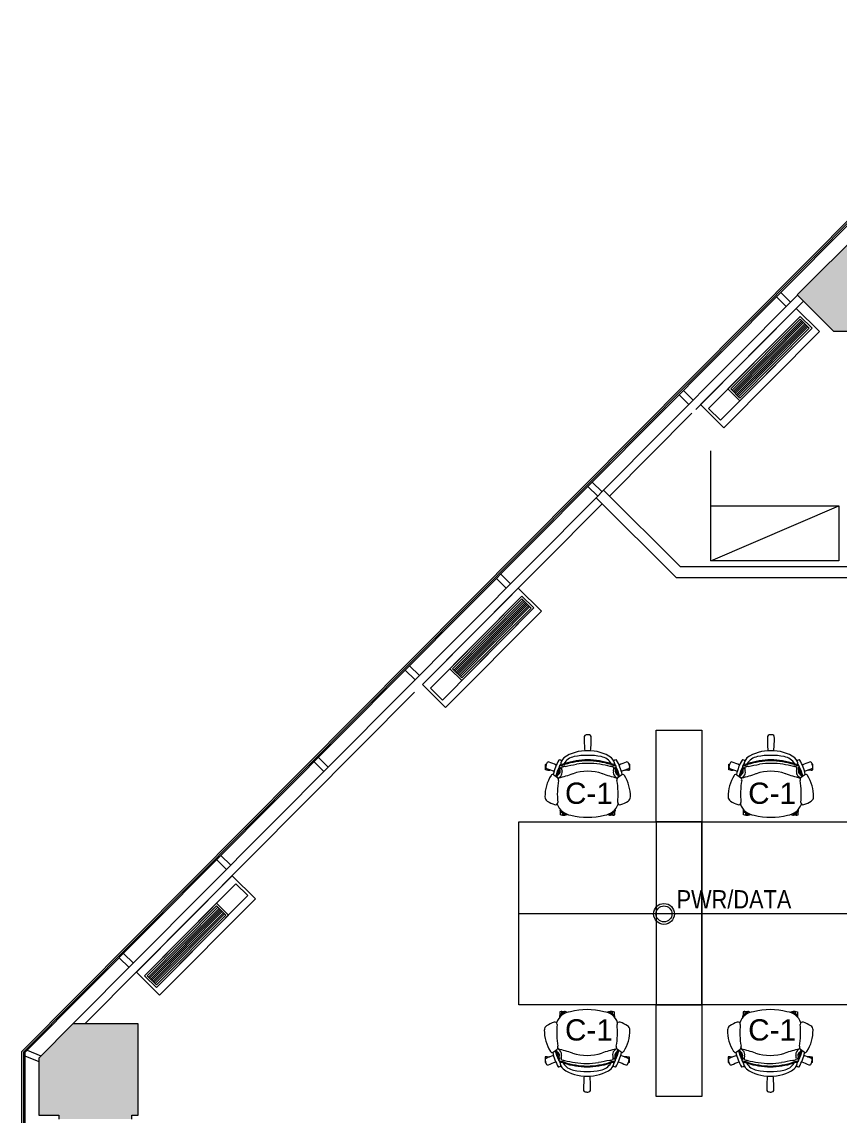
# Model space of a CAD drawing. Header units: inches. Extents: x 1 to 3921, y -2183 to 193.
# Drawn here: x 1079.4 to 1347.1, y -1178.5 to -820.3 of the extents above; entities that cross this region are included whole.
import ezdxf

# ---------------------------------------------------------------- set-up
doc = ezdxf.new("R2010")
doc.units = ezdxf.units.IN
doc.header["$MEASUREMENT"] = 0
for name, color, linetype, lineweight in [('8260 Willow Oaks_dwg _2_', 8, 'Continuous', 9), ('A-ANNO-NOTE', 131, 'Continuous', 20), ('A-COLS', 52, 'Continuous', 13), ('A-FURN-NEW', 7, 'Continuous', 9), ('A-FURN-TAGS', 7, 'Continuous', 9), ('AFUFU-2D-CH', 7, 'Continuous', 9), ('Cougaar_Furn Plan_V01_1_dwg', 8, 'Continuous', 9), ('E-ELEC-FIXT-IDEN', 2, 'Continuous', 9), ('I-WALL', 2, 'Continuous', 9), ('LEVEL 07 BB', 7, 'Continuous', 9)]:
    doc.layers.add(name, color=color, linetype=linetype, lineweight=lineweight)
doc.styles.add('Arial', font='arial.ttf', dxfattribs={"height": 6.966241})
doc.styles.add('Arial_9', font='arial.ttf', dxfattribs={"width": 0.85, "height": 6})

# ---------------------------------------------------------------- blocks, each defined once
blk = doc.blocks.new('Cougaar_Furn Plan_V01_1_dwg_task chr-2613225-New Construction - Tel_Data_Elec Plan')
at = {"layer": 'AFUFU-2D-CH'}
for p, q in [((-11.38, 1.54), (-10.18, 0.68)), ((-9.82, 2.01), (-9.51, 2.34)), ((9.35, 2.01), (9.03, 2.34)), ((10.9, 1.54), (9.7, 0.68)), ((-8.51, -11.02), (-8.49, -11.02)), ((8.03, -11.02), (8.02, -11.02))]:
    blk.add_line(p, q, dxfattribs=at)
at = {"layer": 'AFUFU-2D-CH', "flags": 128}
for points in [[(-13.36, 3.46), (-13.36, 3.11), (-13.4, 3.07), (-13.62, 3.07), (-13.99, 3.16), (-14.01, 3.2), (-14.01, 4.92), (-13.99, 4.96), (-13.75, 5.03)], [(12.88, 3.46), (12.88, 3.11), (12.92, 3.07), (13.14, 3.07), (13.51, 3.16), (13.53, 3.2), (13.53, 4.92), (13.51, 4.96), (13.27, 5.03)], [(-13.29, 3.43), (-13.29, 3.12), (-13.25, 3.08), (-12.62, 3.08), (-12.58, 3.12), (-12.58, 3.15)], [(-12.38, 3.07), (-12.47, 3.07), (-12.53, 3.13)], [(-10.28, 1.37), (-10.28, 1.37), (-10.28, 1.37), (-10.28, 1.37), (-10.28, 1.37)], [(-9.82, 0.15), (-9.72, 0.54), (-9.09, 1.11)], [(9.34, 0.15), (9.24, 0.54), (8.61, 1.11)], [(9.8, 1.37), (9.8, 1.37), (9.8, 1.37), (9.8, 1.37), (9.8, 1.37)], [(11.9, 3.07), (11.99, 3.07), (12.05, 3.13)], [(12.81, 3.43), (12.81, 3.12), (12.77, 3.08), (12.14, 3.08), (12.1, 3.12), (12.1, 3.15)], [(-8.51, -11.01), (-8.51, -11.67), (-8.55, -11.71), (-8.77, -11.71), (-9.14, -11.62), (-9.16, -11.58), (-9.16, -10.48)], [(8.03, -11.01), (8.03, -11.67), (8.07, -11.71), (8.29, -11.71), (8.66, -11.62), (8.68, -11.58), (8.68, -10.48)], [(-8.44, -11.05), (-8.44, -11.66), (-8.4, -11.7), (-7.77, -11.7), (-7.73, -11.66), (-7.73, -11.38)], [(-7.01, -11.4), (-7.01, -11.58), (-7.04, -11.62), (-7.4, -11.71), (-7.62, -11.71), (-7.66, -11.67), (-7.66, -11.37)], [(6.54, -11.4), (6.54, -11.58), (6.56, -11.62), (6.93, -11.71), (7.15, -11.71), (7.19, -11.67), (7.19, -11.37)], [(7.96, -11.05), (7.96, -11.66), (7.92, -11.7), (7.29, -11.7), (7.25, -11.66), (7.25, -11.38)]]:
    blk.add_lwpolyline(points, dxfattribs=at)
for points in [[(9.08, 6.42), (9.07, 6.42), (9.06, 6.42), (9.06, 6.42)], [(9.21, 6.36), (9.21, 6.36), (9.21, 6.36), (9.21, 6.36)], [(-8.17, -11.22), (-8.17, -11.22), (-8.17, -11.22), (-8.17, -11.22)], [(7.69, -11.22), (7.69, -11.22), (7.69, -11.22), (7.69, -11.22)]]:
    blk.add_lwpolyline(points, close=True, dxfattribs=at)
at = {"layer": 'AFUFU-2D-CH'}
for centre, radius, start, end in [((-0.72, 13.95), 0.658, 95.578, 168.1097), ((-0.24, 10.36), 4.28, 81.8902, 97.2976), ((0.25, 13.96), 0.648, 11.2382, 79.7345), ((38.98, 13.13), 40.36, 178.6382, 185.3084), ((-39.46, 13.13), 40.36, 354.6916, 1.3618), ((-0.77, -3.28), 12.68, 87.6181, 125.2009), ((-3.8, 2.6), 4.94, 99.7955, 149.3601), ((-0.24, -14.92), 22.82, 78.8813, 101.119), ((0.29, -3.28), 12.68, 54.7991, 92.3819), ((3.32, 2.6), 4.94, 30.6399, 80.2045), ((-13.4, 4.12), 0.59, 157.2242, 240.4539), ((-9.36, 3.43), 4.68, 155.4374, 168.707), ((-2.82, 28.68), 27.33, 246.561, 252.045), ((-13.13, 5.26), 0.496, 59.855, 166.5947), ((-28.89, -36.81), 45.41, 66.147, 69.3645), ((3.72, -1.49), 15.54, 149.6915, 168.4725), ((2.29, -1.98), 13.31, 153.1044, 166.8211), ((105.76, -27.9), 119.68, 164.5276, 165.8431), ((-18.74, 5.09), 9.32, 341.0709, 351.256), ((-9.57, 6.27), 0.151, 78.7089, 146.2298), ((-8.66, 4.02), 0.919, 160.5621, 179.5786), ((-8.7, 3.97), 0.887, 176.4919, 199.5681), ((-9.2, 4.25), 0.348, 177.008, 257.2382), ((-9.94, 4.73), 1.74, 49.2074, 76.6764), ((-9.08, 4.06), 0.512, 103.7679, 156.5263), ((-8.74, 4.18), 0.8, 95.1355, 169.4715), ((-9.15, 3.77), 0.393, 195.1587, 255.2249), ((-9.29, 3.86), 0.0489, 354.6079, 73.9614), ((-8.37, 3.67), 0.888, 167.6517, 196.5926), ((-10.91, 15.17), 10.75, 279.1788, 286.925), ((-5.08, 4.21), 4.15, 136.3066, 171.3401), ((-11.15, 19.48), 14.69, 279.1698, 283.162), ((-6.15, 3.54), 2.63, 170.5454, 198.0009), ((-7.44, 1.4), 2.89, 93.9352, 116.7775), ((-0.21, -19.1), 25.44, 98.7194, 107.3894), ((-8.62, 4.95), 0.835, 355.7738, 15.4324), ((-0.73, -16.82), 22.82, 98.4709, 108.0048), ((-274.96, 1394.58), 1415.76, 280.88356, 281.03577), ((-0.27, -13.52), 19.65, 78.7774, 101.2226), ((-0.24, -13.23), 19.65, 78.7774, 101.2226), ((-0.1, -22.51), 27.77, 82.135, 97.9624), ((-0.3, -19.39), 25.44, 72.6106, 81.2806), ((-0.27, -19.1), 25.44, 72.6106, 81.2806), ((-9.36, -66.32), 72.51, 76.8265, 79.6201), ((6.96, 1.4), 2.89, 63.2225, 86.0648), ((8.14, 4.95), 0.835, 164.5676, 184.2262), ((10.43, 15.17), 10.75, 253.075, 260.8212), ((10.68, 19.48), 14.69, 256.838, 260.8302), ((4.6, 4.21), 4.15, 8.6599, 43.6934), ((5.67, 3.54), 2.63, 341.9991, 9.4546), ((9.46, 4.73), 1.74, 103.3236, 130.7926), ((8.26, 4.18), 0.8, 10.5285, 84.8645), ((8.6, 4.06), 0.512, 23.4737, 76.2321), ((7.89, 3.67), 0.888, 343.4074, 12.3483), ((8.81, 3.86), 0.0489, 106.0386, 185.3921), ((8.67, 3.77), 0.393, 284.7751, 344.8413), ((8.72, 4.25), 0.348, 282.7618, 2.992), ((8.18, 4.02), 0.919, 0.4214, 19.4379), ((8.22, 3.97), 0.887, 340.4319, 3.5081), ((18.26, 5.09), 9.32, 188.744, 198.9291), ((9.09, 6.28), 0.142, 32.884, 103.8399), ((-2.76, -1.98), 13.31, 13.1789, 26.8956), ((-106.24, -27.9), 119.68, 14.1569, 15.4724), ((-4.2, -1.49), 15.54, 11.5275, 30.3085), ((28.41, -36.81), 45.41, 110.6355, 113.853), ((2.34, 28.68), 27.33, 287.955, 293.439), ((12.65, 5.26), 0.496, 13.4053, 120.145), ((8.88, 3.43), 4.68, 11.293, 24.5626), ((12.92, 4.12), 0.59, 299.5461, 22.7758), ((-1.45, -5.56), 12.8, 147.5535, 180.6458), ((-11.73, 1.12), 0.548, 50.5859, 160.5928), ((28.65, -27.27), 48.13, 143.1349, 144.1853), ((-9.13, 0.89), 1.24, 157.6746, 179.9967), ((-9.86, 1.07), 0.55, 198.8446, 209.1233), ((-2.82, 28.68), 27.33, 254.1563, 254.6871), ((-7.51, 0.39), 2.94, 145.3114, 160.6545), ((-10.78, -0.11), 0.992, 346.657, 53.2163), ((-9.86, 1.07), 0.55, 250.5254, 284.1346), ((-9.87, 2.05), 0.0616, 164.5275, 314.873), ((-10.64, 2.71), 1.36, 305.2307, 2.4509), ((-20.98, 48.46), 49.22, 283.2279, 288.8982), ((-9.96, 2.85), 0.688, 311.7569, 353.1552), ((-12.79, 2.28), 3.54, 7.9385, 21.5302), ((-9.24, 3.42), 0.023, 251.7678, 350.9393), ((-10.33, 2.31), 1.73, 315.7645, 14.0434), ((-0.24, -12.59), 15.25, 71.6442, 108.358), ((20.51, 48.46), 49.22, 251.1018, 256.7721), ((9.85, 2.31), 1.73, 165.9566, 224.2355), ((8.77, 3.42), 0.023, 189.0607, 288.2322), ((12.31, 2.28), 3.54, 158.4698, 172.0615), ((9.49, 2.85), 0.688, 186.8448, 228.2431), ((10.16, 2.71), 1.36, 177.5491, 234.7693), ((9.38, 1.07), 0.55, 255.8654, 289.4746), ((10.3, -0.11), 0.992, 126.7837, 193.343), ((9.39, 2.05), 0.0616, 225.127, 15.4725), ((-29.13, -27.27), 48.13, 35.8147, 36.8651), ((7.03, 0.39), 2.94, 19.3455, 34.6886), ((8.66, 0.89), 1.24, 0.0033, 22.3254), ((9.38, 1.07), 0.55, 330.8767, 341.1554), ((11.25, 1.12), 0.548, 19.4072, 129.4141), ((0.97, -5.56), 12.8, 359.3542, 32.4465), ((16.16, -4.84), 26.35, 170.1738, 185.8289), ((-16.63, -4.84), 26.35, 354.1711, 9.8262), ((-12.56, -5.7), 1.68, 180.1694, 236.6587), ((-6.61, 4.39), 13.39, 239.0957, 250.5365), ((6.13, 4.39), 13.39, 289.4635, 300.9043), ((12.08, -5.7), 1.68, 303.3413, 359.8306), ((-10.76, -7.6), 0.708, 244.223, 7.3984), ((-5.23, -6.47), 5.24, 197.6212, 264.7126), ((-8.9, -10.15), 0.418, 138.7131, 230.9357), ((-5.78, -7), 4.85, 225.875, 240.5267), ((4.75, -6.47), 5.24, 275.2874, 342.3793), ((5.3, -7), 4.85, 299.4733, 314.125), ((8.42, -10.15), 0.418, 309.0643, 41.2869), ((10.28, -7.6), 0.708, 172.6016, 295.777), ((-7.53, -10.2), 1.2, 238.2374, 259.4043), ((-7.73, -10.96), 0.417, 266.4272, 319.2262), ((-0.24, 10), 22.37, 255.8423, 284.1576), ((7.25, -10.96), 0.417, 220.7738, 273.5728), ((7.06, -10.2), 1.2, 280.5957, 301.7626)]:
    blk.add_arc(centre, radius, start, end, dxfattribs=at)
blk = doc.blocks.new('Cougaar_Furn Plan_V01_1_dwg-2613217-New Construction - Tel_Data_Elec Plan')
at = {"layer": 'A-FURN-NEW'}
for p, q in [((1297.58, -997.4), (1339.58, -979.4)), ((1234.68, -1112.97), (1414.68, -1112.97)), ((1279.68, -1112.97), (1294.68, -1112.97))]:
    blk.add_line(p, q, dxfattribs=at)
at = {"layer": 'A-FURN-NEW', "flags": 128}
for points in [[(1297.58, -979.4), (1339.58, -979.4), (1339.58, -997.4), (1297.58, -997.4), (1297.58, -961.4)], [(1279.68, -1082.97), (1279.68, -1052.97), (1294.68, -1052.97), (1294.68, -1172.97), (1279.68, -1172.97), (1279.68, -1142.97)], [(1414.68, -1142.97), (1234.68, -1142.97), (1234.68, -1082.97), (1414.68, -1082.97)]]:
    blk.add_lwpolyline(points, dxfattribs=at)
blk.add_lwpolyline([(1279.68, -1082.97), (1279.68, -1142.97), (1294.68, -1142.97), (1294.68, -1082.97)], close=True, dxfattribs=at)
for p in [(1257.52, -1069.08), (1317.52, -1069.08)]:
    blk.add_blockref('Cougaar_Furn Plan_V01_1_dwg_task chr-2613225-New Construction - Tel_Data_Elec Plan', p)
at = {"rotation": 180}
for p in [(1256.84, -1156.87), (1316.84, -1156.87)]:
    blk.add_blockref('Cougaar_Furn Plan_V01_1_dwg_task chr-2613225-New Construction - Tel_Data_Elec Plan', p, dxfattribs=at)
at = {"layer": 'A-FURN-TAGS', "char_height": 6.966, "width": 18.6776, "attachment_point": 1, "line_spacing_factor": 0.941778, "style": 'Arial'}
for insert in [(1249.84, -1070.11), (1309.84, -1070.11), (1249.84, -1147.67), (1309.84, -1147.67)]:
    blk.add_mtext('C-1', dxfattribs=dict(at, insert=insert))
blk = doc.blocks.new('Columns 1 - Columns 1-2495298-New Construction - Tel_Data_Elec Plan')
at = {"layer": 'A-COLS', "lineweight": 9}
h = blk.add_hatch(color=55, dxfattribs=at)
h.paths.add_polyline_path([(-344.46, -2150.94), (-338.28, -2144.77), (-338.28, -2115.04), (-368.16, -2115.04), (-368.16, -2117.34), (-369.17, -2117.34), (-369.17, -2147.78), (-360.5, -2147.78), (-354.06, -2141.34), (-347.61, -2147.78)], flags=0)
h.paths.add_polyline_path([(249.67, -2143.52), (255.5, -2137.69), (255.5, -2113.67), (220.65, -2113.67), (220.65, -2140.53), (220.23, -2113.67), (217.01, -2113.67), (217.01, -2140.67), (246.82, -2140.67)], flags=0)
h.paths.add_polyline_path([(-113.19, -2143.52), (-110.22, -2140.54), (-86.7, -2140.54), (-86.7, -2114.54), (-119.32, -2114.54), (-119.32, -2137.38), (-116.16, -2140.54)], flags=0)
h.paths.add_polyline_path([(-585.22, -2121.95), (-578.56, -2115.29), (-578.56, -2080.06), (-607.29, -2080.06), (-607.29, -2117.79), (-601.06, -2117.79), (-595.22, -2111.95), (-589.37, -2117.79)], flags=0)
h.paths.add_polyline_path([(-841.54, -2073), (-819.17, -2073), (-819.17, -2049), (-846.02, -2049), (-846.02, -2068.52), (-843.59, -2070.96)], flags=0)
h.paths.add_polyline_path([(-1068.66, -1845.88), (-1055.93, -1833.15), (-1055.93, -1808.86), (-1085.69, -1808.86), (-1085.69, -1828.86), (-1081.39, -1833.15)], flags=0)
h.paths.add_polyline_path([(-1277.28, -1619.05), (-1276.44, -1619.05), (-1276.44, -1589.05), (-1277.28, -1589.05), (-1277.28, -1587.14), (-1301.28, -1587.14), (-1301.28, -1589.05), (-1309.94, -1589.05), (-1317.71, -1596.83), (-1295.49, -1619.05)], flags=0)
h.paths.add_polyline_path([(-1083.3, -1617.89), (-1058.94, -1617.89), (-1058.94, -1593.96), (-1083.3, -1593.96)], flags=0)
h.paths.add_polyline_path([(-819.99, -1615.25), (-818.48, -1615.25), (-818.48, -1589.87), (-842.8, -1589.87), (-842.8, -1615.25), (-820.03, -1615.25)], flags=0)
h.paths.add_polyline_path([(-603.13, -1613.61), (-578.8, -1612.78), (-578.8, -1591.25), (-603.13, -1591.25), (-603.13, -1612.78)], flags=0)
h.paths.add_polyline_path([(-844.96, -1400.7), (-770.86, -1400.7), (-770.86, -1352.13), (-844.96, -1352.13)], flags=0)
h.paths.add_polyline_path([(-1083.3, -1379.2), (-1059.3, -1379.2), (-1059.3, -1352.54), (-1083.3, -1352.54)], flags=0)
h.paths.add_polyline_path([(-602.86, -1376.13), (-578.86, -1376.13), (-578.86, -1352.13), (-602.86, -1352.13)], flags=0)
h.paths.add_polyline_path([(-1312.55, -1375.07), (-1312.55, -1351.07), (-1313.43, -1351.07), (-1313.43, -1349.42), (-1344.55, -1349.42), (-1344.55, -1375.07), (-1313.43, -1375.07)], flags=0)
h.paths.add_polyline_path([(-1333.32, -1179.82), (-1313.99, -1179.82), (-1313.99, -1178.54), (-1311.93, -1178.54), (-1311.93, -1148.62), (-1333.32, -1148.62), (-1344.55, -1159.85), (-1344.55, -1178.54), (-1337.99, -1178.54), (-1337.99, -1179.82)], flags=0)
h.paths.add_polyline_path([(-1066.36, -921.65), (-1054.31, -921.65), (-1054.31, -892.1), (-1066.36, -880.04), (-1096.08, -909.76), (-1084.18, -921.65)], flags=0)
h.paths.add_polyline_path([(-843.09, -889.56), (-813.47, -889.56), (-813.47, -857.49), (-823.93, -847.03), (-829.95, -853.04), (-843.09, -853.04), (-843.09, -865.56), (-843.73, -865.56), (-843.73, -889.56)], flags=0)
h.paths.add_polyline_path([(-577.38, -853.79), (-577.38, -820.29), (-607.26, -820.29), (-607.26, -853.79)], flags=0)
at = {"layer": 'A-COLS', "color": 250, "lineweight": 20}
for p, q in [((-1066.36, -880.04), (-1096.08, -909.76)), ((-1096.08, -909.76), (-1094.04, -911.79)), ((-1094.04, -911.79), (-1084.18, -921.65)), ((-1084.18, -921.65), (-1054.31, -921.65)), ((-1333.32, -1148.62), (-1344.55, -1159.85)), ((-1311.93, -1148.62), (-1333.32, -1148.62)), ((-1311.93, -1178.54), (-1311.93, -1148.62)), ((-1344.55, -1159.85), (-1344.55, -1178.54)), ((-1344.55, -1178.54), (-1337.99, -1178.54)), ((-1337.99, -1178.54), (-1337.99, -1179.82)), ((-1313.99, -1179.82), (-1313.99, -1178.54)), ((-1313.99, -1178.54), (-1311.93, -1178.54))]:
    blk.add_line(p, q, dxfattribs=at)
blk = doc.blocks.new('8260 Willow Oaks_dwg _2_-2439531-New Construction - Tel_Data_Elec Plan')
at = {"layer": 'LEVEL 07 BB'}
for p, q in [((31882.46, 9613.08), (31947.21, 9678.23)), ((31943.52, 9674.52), (31940.33, 9677.69)), ((31944.93, 9675.94), (31941.74, 9679.11)), ((31949.15, 9676.28), (31913.86, 9640.77)), ((31925.75, 9647.07), (31948.49, 9669.94)), ((31926.11, 9646.71), (31948.84, 9669.59)), ((31926.46, 9646.36), (31949.2, 9669.23)), ((31926.82, 9646.01), (31949.55, 9668.88)), ((31927.17, 9645.66), (31949.9, 9668.53)), ((31927.52, 9645.3), (31950.26, 9668.18)), ((31927.88, 9644.95), (31950.61, 9667.82)), ((31911.62, 9642.43), (31908.43, 9645.6)), ((31913.03, 9643.85), (31909.84, 9647.02)), ((31912.62, 9639.53), (31885.63, 9612.38)), ((31881.75, 9612.38), (31878.56, 9615.55)), ((31883.16, 9613.79), (31879.97, 9616.96)), ((31709.88, 9439.46), (31881.22, 9611.84)), ((31853.21, 9583.67), (31850.01, 9586.83)), ((31851.8, 9582.24), (31848.6, 9585.41)), ((31834.63, 9555.4), (31857.37, 9578.27)), ((31834.99, 9555.04), (31857.72, 9577.92)), ((31835.34, 9554.69), (31858.08, 9577.57)), ((31835.7, 9554.34), (31858.43, 9577.21)), ((31836.05, 9553.99), (31858.79, 9576.86)), ((31836.41, 9553.64), (31859.14, 9576.51)), ((31836.76, 9553.28), (31859.5, 9576.16)), ((31821.92, 9552.18), (31818.72, 9555.35)), ((31823.33, 9553.6), (31820.13, 9556.77)), ((31821.75, 9548.11), (31713.76, 9439.46)), ((31793.45, 9523.54), (31790.26, 9526.71)), ((31792.04, 9522.12), (31788.85, 9525.3)), ((31761.55, 9491.45), (31758.36, 9494.62)), ((31760.14, 9490.03), (31756.95, 9493.2)), ((31757.35, 9477.65), (31734.62, 9454.77)), ((31757.71, 9477.29), (31734.97, 9454.42)), ((31758.06, 9476.94), (31735.33, 9454.07)), ((31758.42, 9476.59), (31735.68, 9453.72)), ((31758.77, 9476.24), (31736.04, 9453.36)), ((31759.13, 9475.88), (31736.39, 9453.01)), ((31759.48, 9475.53), (31736.75, 9452.66)), ((31729.65, 9459.36), (31726.46, 9462.53)), ((31728.24, 9457.94), (31725.05, 9461.11)), ((31694.9, 9430.78), (31699.36, 9428.94)), ((31694.14, 9428.93), (31698.64, 9427.07))]:
    blk.add_line(p, q, dxfattribs=at)
at = {"layer": 'LEVEL 07 BB', "flags": 128}
for points in [[(31721.82, 8987.13), (31693.14, 9015.81), (31693.14, 9430.42), (32004.12, 9743.28), (32202.35, 9743.28)], [(32200.1, 9742.78), (32004.32, 9742.78), (31693.64, 9430.22), (31693.64, 9016.01), (31722.18, 8987.48)], [(32200.1, 9742.28), (32004.53, 9742.28), (31694.14, 9430.01), (31694.14, 9016.22), (31722.53, 8987.83)], [(31883.17, 9609.9), (31824.31, 9550.68), (31831.93, 9543.1), (31863.3, 9574.66), (31855.68, 9582.24), (31824.31, 9550.68)]]:
    blk.add_lwpolyline(points, dxfattribs=at)
for points in [[(31915.42, 9642.35), (31923.05, 9634.77), (31954.42, 9666.33), (31946.8, 9673.91)], [(31918.08, 9641.12), (31921.98, 9637.24), (31951.94, 9667.39), (31948.04, 9671.26)], [(31948.04, 9671.26), (31951.94, 9667.39), (31928.32, 9643.63), (31924.42, 9647.5)], [(31948.04, 9670.38), (31951.06, 9667.38), (31928.32, 9644.51), (31925.31, 9647.51)], [(31826.96, 9549.45), (31830.86, 9545.57), (31860.82, 9575.72), (31856.92, 9579.59)], [(31856.92, 9579.59), (31860.82, 9575.72), (31837.21, 9551.96), (31833.31, 9555.84)], [(31856.93, 9578.71), (31859.94, 9575.71), (31837.21, 9552.84), (31834.19, 9555.84)], [(31762.01, 9488), (31769.63, 9480.42), (31738.26, 9448.86), (31730.63, 9456.44)], [(31763.25, 9485.35), (31767.15, 9481.48), (31737.19, 9451.33), (31733.29, 9455.21)], [(31733.29, 9455.21), (31737.19, 9451.33), (31760.81, 9475.09), (31756.91, 9478.97)], [(31734.17, 9455.21), (31737.19, 9452.22), (31759.92, 9475.09), (31756.91, 9478.09)]]:
    blk.add_lwpolyline(points, close=True, dxfattribs=at)

msp = doc.modelspace()

# ---------------------------------------------------------------- linework, layer by layer
at = {"layer": 'A-ANNO-NOTE'}
for radius in [3.42, 2.62]:
    msp.add_circle((1289.71, -1112.61), radius, dxfattribs=at)
at = {"layer": 'I-WALL', "color": 250, "lineweight": 20}
for p, q in [((1269.94, -973.75), (1267.47, -976.23)), ((1295.1, -998.92), (1269.94, -973.75)), ((1267.47, -976.23), (1293.65, -1002.42)), ((1351.08, -998.92), (1295.1, -998.92)), ((1293.65, -1002.42), (1351.08, -1002.42))]:
    msp.add_line(p, q, dxfattribs=at)

# ---------------------------------------------------------------- block references
at = {"layer": '8260 Willow Oaks_dwg _2_', "color": 7}
msp.add_blockref('8260 Willow Oaks_dwg _2_-2439531-New Construction - Tel_Data_Elec Plan', (-30613.75, -10588.08), dxfattribs=at)
at = {"layer": 'A-COLS', "lineweight": 9}
msp.add_blockref('Columns 1 - Columns 1-2495298-New Construction - Tel_Data_Elec Plan', (2429.44, 0), dxfattribs=at)
at = {"layer": 'Cougaar_Furn Plan_V01_1_dwg', "color": 7}
msp.add_blockref('Cougaar_Furn Plan_V01_1_dwg-2613217-New Construction - Tel_Data_Elec Plan', (7.44, 0.54), dxfattribs=at)

# ---------------------------------------------------------------- texts
at = {"layer": 'E-ELEC-FIXT-IDEN', "insert": (1293.83, -1104.82), "char_height": 6, "width": 47.9043, "attachment_point": 1, "style": 'Arial_9'}
msp.add_mtext('PWR/DATA', dxfattribs=at)

doc.saveas('drawing.dxf')
